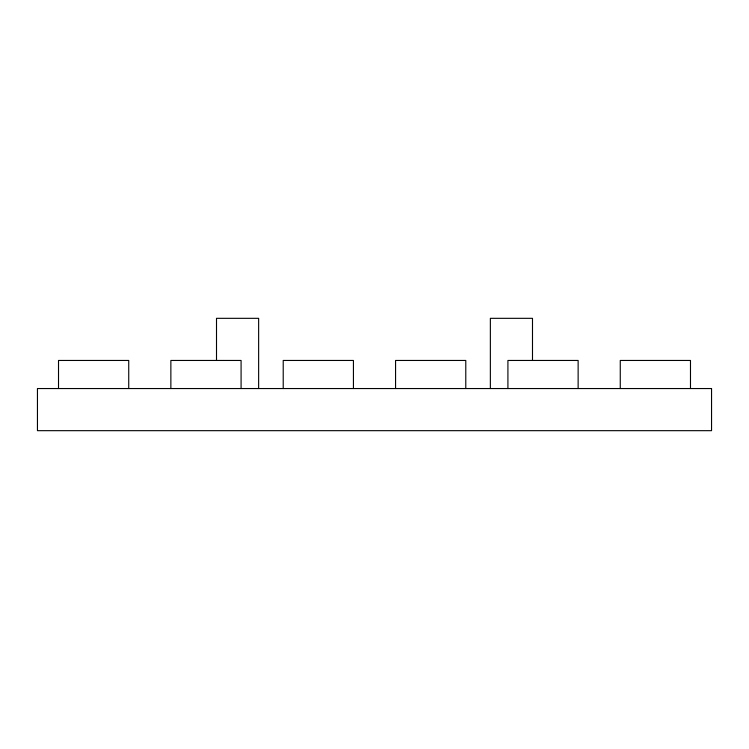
<?xml version="1.0" encoding="UTF-8"?>
<svg xmlns="http://www.w3.org/2000/svg" width="749" height="749" viewBox="0 0 749 749"><rect width="100%" height="100%" fill="white"/><g stroke="black" fill="none" stroke-linecap="round" stroke-linejoin="round"><path stroke-width="1.12" d="M690.484 388.544L690.484 360.456L620.266 360.456L620.266 388.544M578.134 388.544L578.134 360.456L507.916 360.456L507.916 388.544M532.492 360.456L532.492 318.325L490.361 318.325L490.361 388.544M465.784 388.544L465.784 360.456L395.566 360.456L395.566 388.544M353.434 388.544L353.434 360.456L283.216 360.456L283.216 388.544M258.639 388.544L258.639 318.325L216.508 318.325L216.508 360.456M241.084 388.544L241.084 360.456L170.866 360.456L170.866 388.544M128.734 388.544L128.734 360.456L58.516 360.456L58.516 388.544M711.55 388.544L37.45 388.544L37.45 430.675L711.55 430.675L711.55 388.544"/></g></svg>
